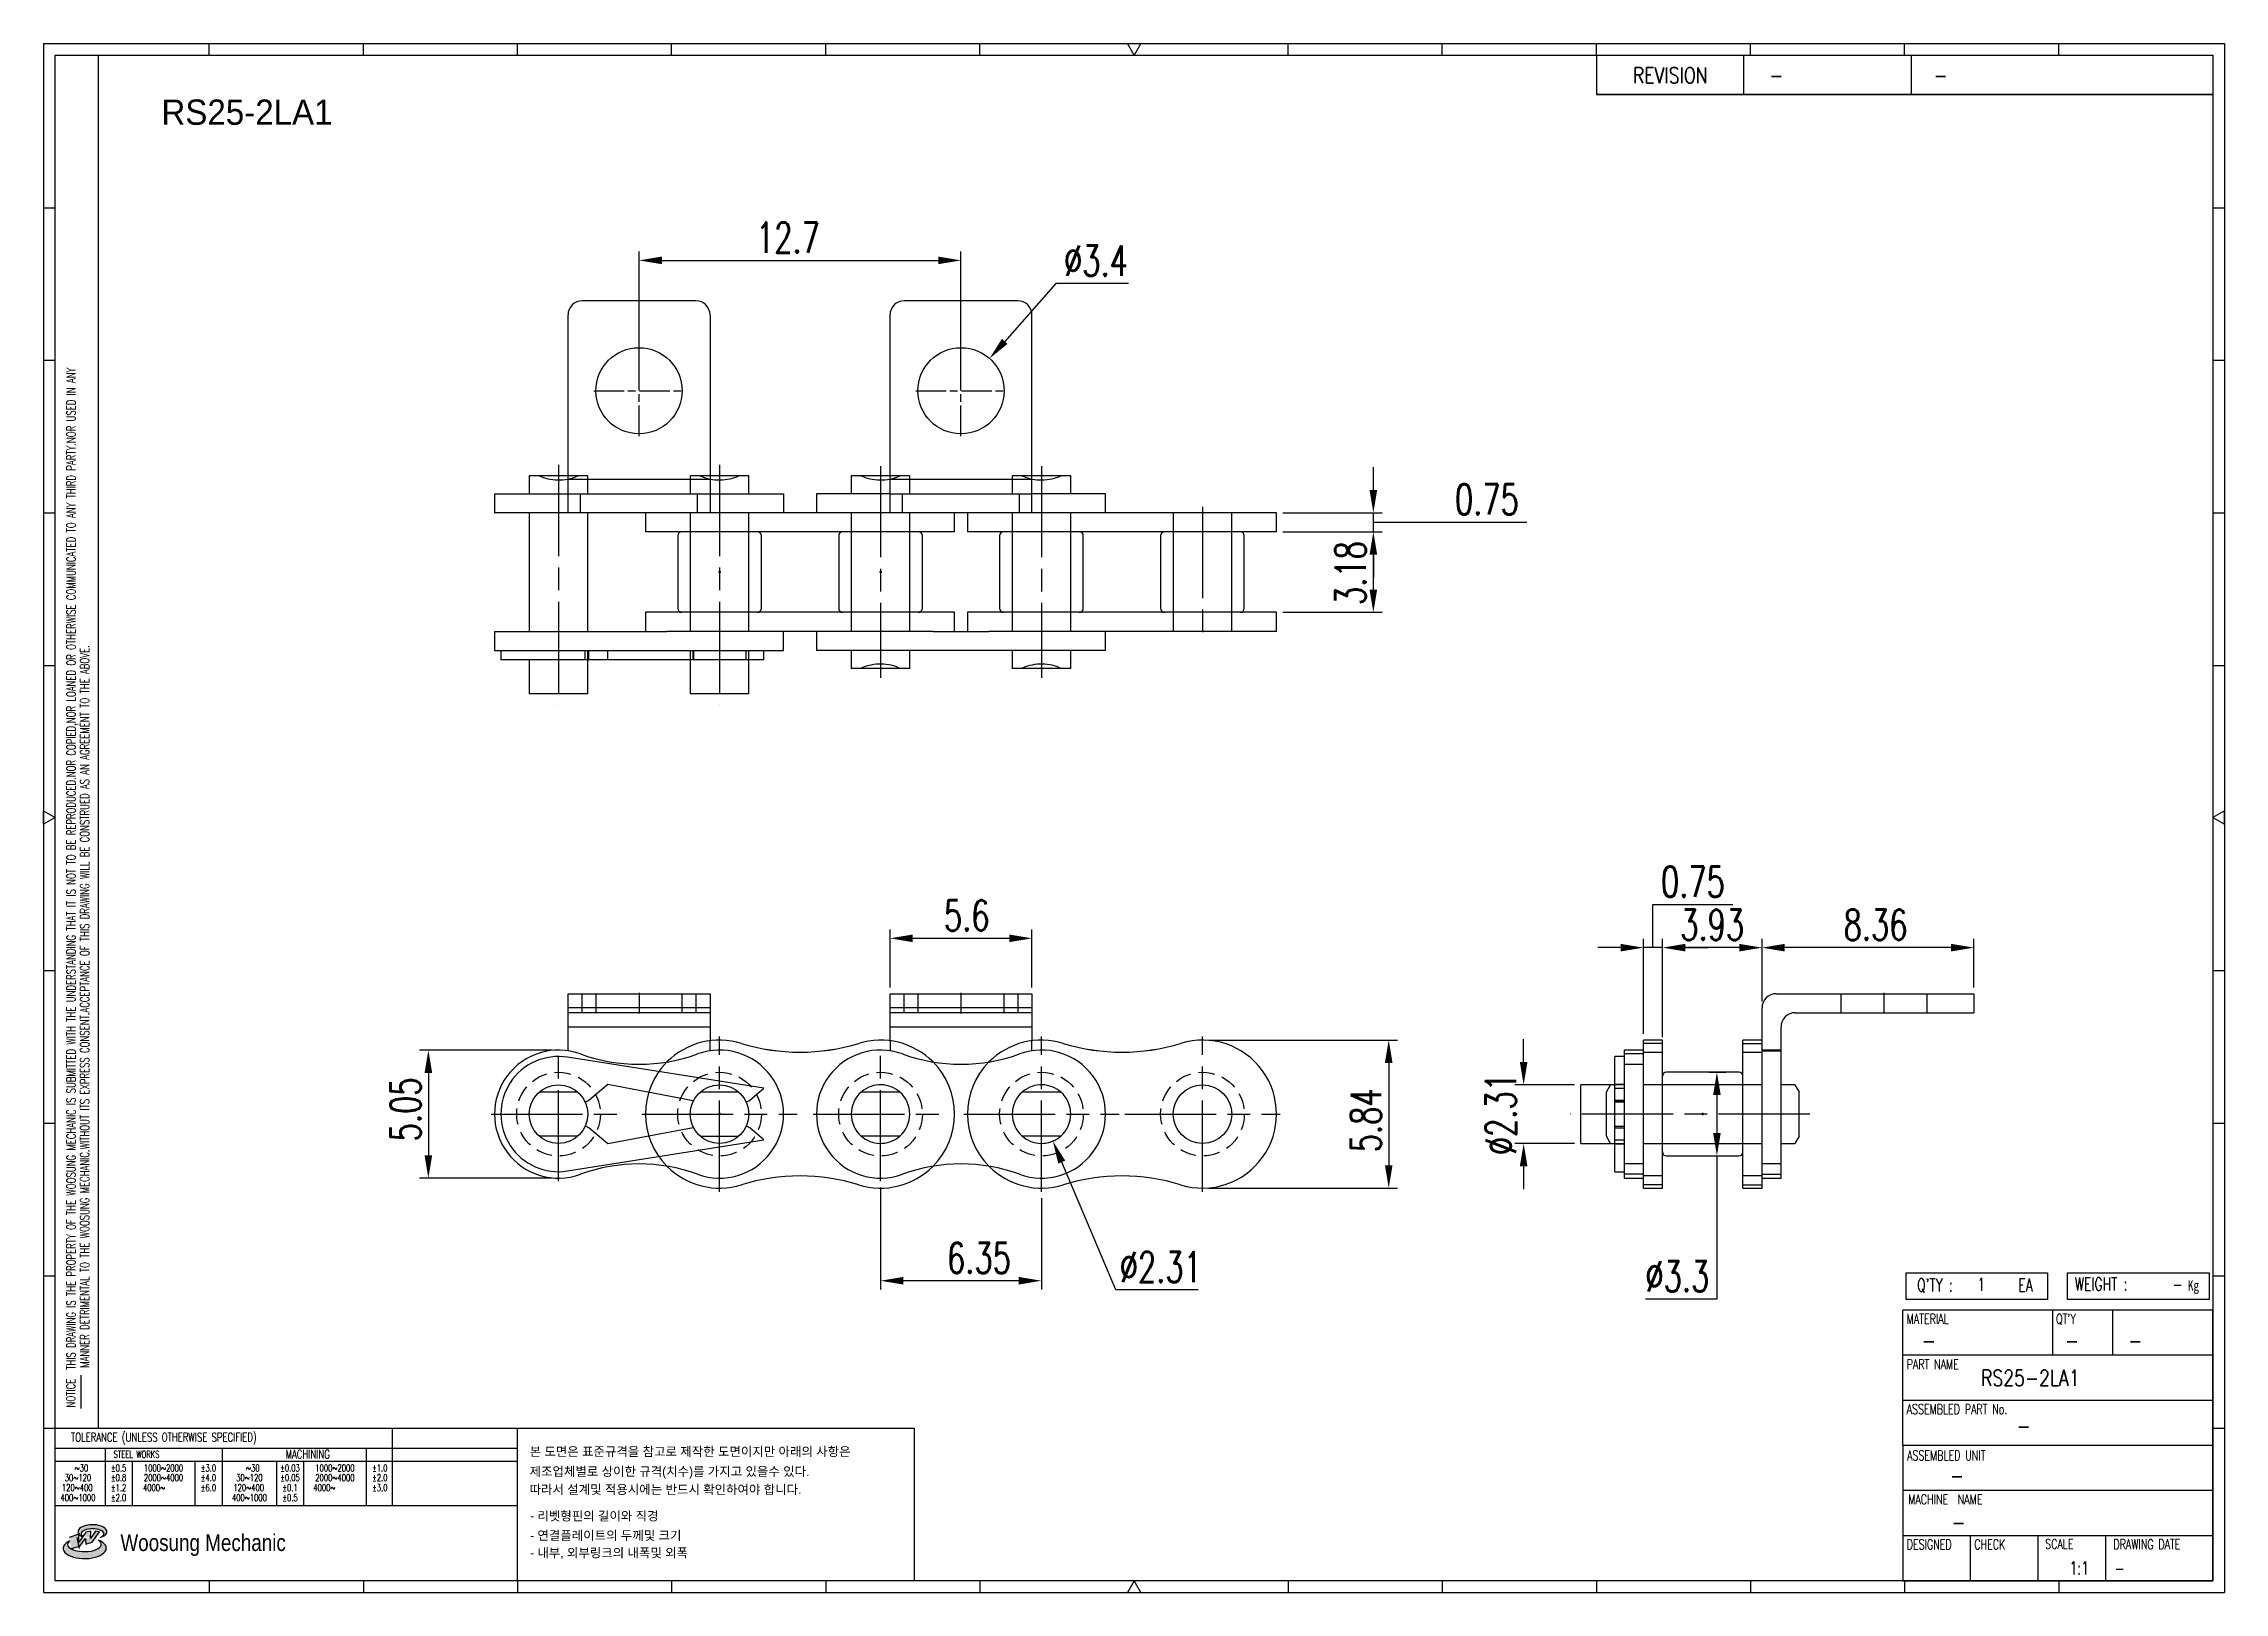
# Model space of a CAD drawing. Header units: millimetres. Extents: x -4.6 to 81.4, y 52.4 to 113.5.
import ezdxf
from ezdxf.enums import TextEntityAlignment as Align

# ---------------------------------------------------------------- set-up
doc = ezdxf.new("R2010")
doc.units = ezdxf.units.MM
doc.linetypes.add('AM_ISO08W050', pattern=[18, 12, -1.5, 3, -1.5])
doc.linetypes.add('HIDDEN', pattern=[9.525, 6.35, -3.175])
doc.layers.add('2d ConnectionPoints', color=7, linetype='Continuous', lineweight=50)
doc.layers.add('CL1', color=140, linetype='AM_ISO08W050', lineweight=25)
for name, color, linetype in [('HID-02', 1, 'HIDDEN'), ('S-DIM', 7, 'Continuous'), ('도면레이아웃', 7, 'Continuous')]:
    doc.layers.add(name, color=color, linetype=linetype)
doc.styles.add('HAN', font='ROMANS.shx', dxfattribs={"width": 0.7, "bigfont": 'whgtxt.shx'})
doc.styles.add('HKD_ST2', font='romans.shx', dxfattribs={"width": 0.7, "height": 4, "bigfont": '@extfont2.shx'})
doc.styles.add('HSG', font='SIMPLEX.shx', dxfattribs={"width": 0.7, "bigfont": 'HSG.shx'})
doc.styles.add('MtXpl_', font='Gulim.ttf')
doc.styles.add('SLDTEXTSTYLE4', font='arial.ttf', dxfattribs={"width": 0.8})
doc.dimstyles.new('APP0.5', dxfattribs={"dimscale": 0.5, "dimtxt": 2.4, "dimasz": 1.8, "dimexe": 0.7, "dimexo": 0.5, "dimgap": 0.6, "dimtad": 1, "dimtoh": 1, "dimrnd": 0.01, "dimzin": 9, "dimdsep": 46, "dimtxsty": 'HSG', "dimcen": 0, "dimclrd": 1, "dimclre": 1, "dimclrt": 256, "dimazin": 2, "dimtp": 1, "dimtm": 1, "dimtfac": 0.5, "dimtofl": 0, "dimtmove": 0, "dimatfit": 3, "dimfxl": 0, "dimtvp": 1, "dimtolj": 2, "dimlwd": -1, "dimlwe": -1, "dimarcsym": 0})

# ---------------------------------------------------------------- blocks, each defined once
blk = doc.blocks.new('*D48')
at = {"layer": 'Defpoints', "color": 0, "transparency": 16777216}
for p in [(31.571, 104.959), (18.871, 99.816), (31.571, 99.816)]:
    blk.add_point(p, dxfattribs=at)
at = {"layer": 'S-DIM', "color": 1, "transparency": 16777216}
for p, q in [((18.871, 100.066), (18.871, 105.309)), ((19.771, 104.959), (30.671, 104.959)), ((31.571, 100.066), (31.571, 105.309))]:
    blk.add_line(p, q, dxfattribs=at)
for points in [[(19.771, 105.109), (19.771, 104.809), (18.871, 104.959)], [(30.671, 105.109), (30.671, 104.809), (31.571, 104.959)]]:
    blk.add_solid(points, dxfattribs=at)
at = {"layer": 'S-DIM', "transparency": 16777216, "insert": (24.744, 105.859), "char_height": 1.2, "attachment_point": 5, "style": 'HSG'}
blk.add_mtext('\\A2;12.7', dxfattribs=at)
blk = doc.blocks.new('*D49')
at = {"layer": 'Defpoints', "color": 0, "transparency": 16777216}
for p in [(32.698, 101.089), (30.445, 98.542)]:
    blk.add_point(p, dxfattribs=at)
at = {"layer": 'S-DIM', "color": 1, "transparency": 16777216}
for p, q in [((35.314, 104.047), (33.294, 101.763)), ((38.174, 104.047), (35.314, 104.047))]:
    blk.add_line(p, q, dxfattribs=at)
blk.add_solid([(33.182, 101.863), (33.406, 101.664), (32.698, 101.089)], dxfattribs=at)
at = {"layer": 'S-DIM', "transparency": 16777216, "insert": (36.894, 104.947), "char_height": 1.2, "attachment_point": 5, "style": 'HSG'}
blk.add_mtext('\\A2;∅3.4', dxfattribs=at)
blk = doc.blocks.new('*D50')
at = {"layer": 'Defpoints', "color": 0, "transparency": 16777216}
for p in [(44.016, 94.256), (47.836, 94.256), (44.016, 91.076)]:
    blk.add_point(p, dxfattribs=at)
at = {"layer": 'S-DIM', "color": 1, "transparency": 16777216}
for p, q in [((44.266, 94.256), (48.186, 94.256)), ((47.836, 91.976), (47.836, 93.356)), ((44.266, 91.076), (48.186, 91.076))]:
    blk.add_line(p, q, dxfattribs=at)
for points in [[(47.686, 93.356), (47.986, 93.356), (47.836, 94.256)], [(47.686, 91.976), (47.986, 91.976), (47.836, 91.076)]]:
    blk.add_solid(points, dxfattribs=at)
at = {"layer": 'S-DIM', "transparency": 16777216, "insert": (46.936, 92.625), "char_height": 1.2, "attachment_point": 5, "rotation": 90, "style": 'HSG'}
blk.add_mtext('\\A2;3.18', dxfattribs=at)
blk = doc.blocks.new('*D51')
at = {"layer": 'Defpoints', "color": 0, "transparency": 16777216}
for p in [(44.016, 95.006), (47.836, 95.006), (44.016, 94.256)]:
    blk.add_point(p, dxfattribs=at)
at = {"layer": 'S-DIM', "color": 1, "transparency": 16777216}
for p, q in [((47.836, 95.906), (47.836, 96.806)), ((44.266, 95.006), (48.186, 95.006)), ((47.836, 94.256), (47.836, 95.006)), ((47.836, 94.631), (50.736, 94.631)), ((50.736, 94.631), (53.896, 94.631)), ((44.266, 94.256), (48.186, 94.256)), ((47.836, 93.356), (47.836, 92.456))]:
    blk.add_line(p, q, dxfattribs=at)
for points in [[(47.686, 95.906), (47.986, 95.906), (47.836, 95.006)], [(47.686, 93.356), (47.986, 93.356), (47.836, 94.256)]]:
    blk.add_solid(points, dxfattribs=at)
at = {"layer": 'S-DIM', "transparency": 16777216, "insert": (52.316, 95.531), "char_height": 1.2, "attachment_point": 5, "style": 'HSG'}
blk.add_mtext('\\A2;0.75', dxfattribs=at)
blk = doc.blocks.new('*D53')
at = {"layer": 'Defpoints', "color": 0, "transparency": 16777216}
for p in [(63.166, 77.849), (71.526, 76.033), (63.166, 75.473)]:
    blk.add_point(p, dxfattribs=at)
at = {"layer": 'S-DIM', "color": 1, "transparency": 16777216}
for p, q in [((63.166, 75.723), (63.166, 78.199)), ((70.626, 77.849), (64.066, 77.849)), ((71.526, 76.283), (71.526, 78.199))]:
    blk.add_line(p, q, dxfattribs=at)
for points in [[(64.066, 77.999), (64.066, 77.699), (63.166, 77.849)], [(70.626, 77.999), (70.626, 77.699), (71.526, 77.849)]]:
    blk.add_solid(points, dxfattribs=at)
at = {"layer": 'S-DIM', "transparency": 16777216, "insert": (67.645, 78.749), "char_height": 1.2, "attachment_point": 5, "style": 'HSG'}
blk.add_mtext('\\A2;8.36', dxfattribs=at)
blk = doc.blocks.new('*D54')
at = {"layer": 'Defpoints', "color": 0, "transparency": 16777216}
for p in [(59.236, 77.849), (63.166, 75.473), (59.236, 74.074)]:
    blk.add_point(p, dxfattribs=at)
at = {"layer": 'S-DIM', "color": 1, "transparency": 16777216}
for p, q in [((59.236, 74.324), (59.236, 78.199)), ((62.266, 77.849), (60.136, 77.849)), ((63.166, 75.723), (63.166, 78.199))]:
    blk.add_line(p, q, dxfattribs=at)
for points in [[(60.136, 77.999), (60.136, 77.699), (59.236, 77.849)], [(62.266, 77.999), (62.266, 77.699), (63.166, 77.849)]]:
    blk.add_solid(points, dxfattribs=at)
at = {"layer": 'S-DIM', "transparency": 16777216, "insert": (61.201, 78.749), "char_height": 1.2, "attachment_point": 5, "style": 'HSG'}
blk.add_mtext('\\A2;3.93', dxfattribs=at)
blk = doc.blocks.new('*D55')
at = {"layer": 'Defpoints', "color": 0, "transparency": 16777216}
for p in [(58.486, 77.849), (58.486, 74.203), (59.236, 74.074)]:
    blk.add_point(p, dxfattribs=at)
at = {"layer": 'S-DIM', "color": 1, "transparency": 16777216}
for p, q in [((58.861, 77.849), (58.861, 79.549)), ((58.861, 79.549), (62.021, 79.549)), ((57.586, 77.849), (56.686, 77.849)), ((58.486, 74.453), (58.486, 78.199)), ((59.236, 77.849), (58.486, 77.849)), ((59.236, 74.324), (59.236, 78.199)), ((60.136, 77.849), (61.036, 77.849))]:
    blk.add_line(p, q, dxfattribs=at)
for points in [[(57.586, 77.999), (57.586, 77.699), (58.486, 77.849)], [(60.136, 77.999), (60.136, 77.699), (59.236, 77.849)]]:
    blk.add_solid(points, dxfattribs=at)
at = {"layer": 'S-DIM', "transparency": 16777216, "insert": (60.441, 80.449), "char_height": 1.2, "attachment_point": 5, "style": 'HSG'}
blk.add_mtext('\\A2;0.75', dxfattribs=at)
blk = doc.blocks.new('*D56')
at = {"layer": 'Defpoints', "color": 0, "transparency": 16777216}
for p in [(15.696, 73.808), (10.562, 68.758), (15.696, 68.758)]:
    blk.add_point(p, dxfattribs=at)
at = {"layer": 'S-DIM', "color": 1, "transparency": 16777216}
for p, q in [((15.446, 73.808), (10.212, 73.808)), ((10.562, 72.908), (10.562, 69.658)), ((15.446, 68.758), (10.212, 68.758))]:
    blk.add_line(p, q, dxfattribs=at)
for points in [[(10.412, 72.908), (10.712, 72.908), (10.562, 73.808)], [(10.412, 69.658), (10.712, 69.658), (10.562, 68.758)]]:
    blk.add_solid(points, dxfattribs=at)
at = {"layer": 'S-DIM', "transparency": 16777216, "insert": (9.662, 71.468), "char_height": 1.2, "attachment_point": 5, "rotation": 90, "style": 'HSG'}
blk.add_mtext('\\A2;5.05', dxfattribs=at)
blk = doc.blocks.new('*D57')
at = {"layer": 'Defpoints', "color": 0, "transparency": 16777216}
for p in [(41.096, 74.203), (41.096, 68.363), (48.442, 68.363)]:
    blk.add_point(p, dxfattribs=at)
at = {"layer": 'S-DIM', "color": 1, "transparency": 16777216}
for p, q in [((41.346, 74.203), (48.792, 74.203)), ((48.442, 73.303), (48.442, 69.263)), ((41.346, 68.363), (48.792, 68.363))]:
    blk.add_line(p, q, dxfattribs=at)
for points in [[(48.292, 73.303), (48.592, 73.303), (48.442, 74.203)], [(48.292, 69.263), (48.592, 69.263), (48.442, 68.363)]]:
    blk.add_solid(points, dxfattribs=at)
at = {"layer": 'S-DIM', "transparency": 16777216, "insert": (47.542, 71.037), "char_height": 1.2, "attachment_point": 5, "rotation": 90, "style": 'HSG'}
blk.add_mtext('\\A2;5.84', dxfattribs=at)
blk = doc.blocks.new('*D58')
at = {"layer": 'Defpoints', "color": 0, "transparency": 16777216}
for p in [(28.396, 68.632), (34.746, 68.217), (28.396, 64.709)]:
    blk.add_point(p, dxfattribs=at)
at = {"layer": 'S-DIM', "color": 1, "transparency": 16777216}
for p, q in [((28.396, 68.382), (28.396, 64.359)), ((34.746, 67.967), (34.746, 64.359)), ((33.846, 64.709), (29.296, 64.709))]:
    blk.add_line(p, q, dxfattribs=at)
for points in [[(29.296, 64.859), (29.296, 64.559), (28.396, 64.709)], [(33.846, 64.859), (33.846, 64.559), (34.746, 64.709)]]:
    blk.add_solid(points, dxfattribs=at)
at = {"layer": 'S-DIM', "transparency": 16777216, "insert": (32.281, 65.609), "char_height": 1.2, "attachment_point": 5, "style": 'HSG'}
blk.add_mtext('\\A2;6.35', dxfattribs=at)
blk = doc.blocks.new('*D59')
at = {"layer": 'Defpoints', "color": 0, "transparency": 16777216}
for p in [(28.771, 78.216), (28.771, 76.033), (34.371, 76.033)]:
    blk.add_point(p, dxfattribs=at)
at = {"layer": 'S-DIM', "color": 1, "transparency": 16777216}
for p, q in [((28.771, 76.283), (28.771, 78.566)), ((34.371, 76.283), (34.371, 78.566)), ((33.471, 78.216), (29.671, 78.216))]:
    blk.add_line(p, q, dxfattribs=at)
for points in [[(29.671, 78.366), (29.671, 78.066), (28.771, 78.216)], [(33.471, 78.366), (33.471, 78.066), (34.371, 78.216)]]:
    blk.add_solid(points, dxfattribs=at)
at = {"layer": 'S-DIM', "transparency": 16777216, "insert": (31.798, 79.116), "char_height": 1.2, "attachment_point": 5, "style": 'HSG'}
blk.add_mtext('\\A2;5.6', dxfattribs=at)
blk = doc.blocks.new('*D60')
at = {"layer": 'Defpoints', "color": 0, "transparency": 16777216}
for p in [(34.297, 72.348), (35.195, 70.219)]:
    blk.add_point(p, dxfattribs=at)
at = {"layer": 'S-DIM', "color": 1, "transparency": 16777216}
for p, q in [((37.672, 64.349), (35.545, 69.39)), ((40.932, 64.349), (37.672, 64.349))]:
    blk.add_line(p, q, dxfattribs=at)
blk.add_arc((34.746, 71.283), 1.155, 275.51618, 299.00794, dxfattribs=at)
blk.add_solid([(35.683, 69.448), (35.407, 69.332), (35.195, 70.219)], dxfattribs=at)
at = {"layer": 'S-DIM', "transparency": 16777216, "insert": (39.452, 65.249), "char_height": 1.2, "attachment_point": 5, "style": 'HSG'}
blk.add_mtext('\\A2;∅2.31', dxfattribs=at)
blk = doc.blocks.new('*D61')
at = {"layer": 'Defpoints', "color": 0, "transparency": 16777216}
for p in [(60.826, 72.933), (60.826, 69.633), (61.387, 69.633)]:
    blk.add_point(p, dxfattribs=at)
at = {"layer": 'S-DIM', "color": 1, "transparency": 16777216}
for p, q in [((61.076, 72.933), (61.737, 72.933)), ((61.387, 72.033), (61.387, 70.533)), ((61.076, 69.633), (61.737, 69.633)), ((61.387, 69.633), (61.387, 63.987)), ((61.387, 63.987), (58.567, 63.987))]:
    blk.add_line(p, q, dxfattribs=at)
for points in [[(61.237, 72.033), (61.537, 72.033), (61.387, 72.933)], [(61.237, 70.533), (61.537, 70.533), (61.387, 69.633)]]:
    blk.add_solid(points, dxfattribs=at)
at = {"layer": 'S-DIM', "transparency": 16777216, "insert": (59.827, 64.887), "char_height": 1.2, "attachment_point": 5, "style": 'HSG'}
blk.add_mtext('\\A2;%%c3.3', dxfattribs=at)
blk = doc.blocks.new('*D62')
at = {"layer": 'Defpoints', "color": 0, "transparency": 16777216}
for p in [(56.026, 72.438), (53.764, 70.128), (56.026, 70.128)]:
    blk.add_point(p, dxfattribs=at)
at = {"layer": 'S-DIM', "color": 1, "transparency": 16777216}
for p, q in [((53.764, 73.338), (53.764, 74.238)), ((55.776, 72.438), (53.414, 72.438)), ((55.776, 70.128), (53.414, 70.128)), ((53.764, 69.228), (53.764, 68.328))]:
    blk.add_line(p, q, dxfattribs=at)
for points in [[(53.614, 73.338), (53.914, 73.338), (53.764, 72.438)], [(53.614, 69.228), (53.914, 69.228), (53.764, 70.128)]]:
    blk.add_solid(points, dxfattribs=at)
at = {"layer": 'S-DIM', "transparency": 16777216, "insert": (52.864, 71.283), "char_height": 1.2, "attachment_point": 5, "rotation": 90, "style": 'HSG'}
blk.add_mtext('\\A2;%%c2.31', dxfattribs=at)

msp = doc.modelspace()

# ---------------------------------------------------------------- hatches: boundary and pattern name
at = {"layer": '도면레이아웃'}
h = msp.add_hatch(color=10, dxfattribs=at)
h.paths.add_polyline_path([(-2.958, 54.547), (-2.947, 54.321), (-2.705, 54.394), (-2.41, 54.81), (-2.567, 54.836), (-2.76, 54.536), (-2.746, 54.828), (-2.954, 54.792), (-3.228, 54.401), (-3.224, 54.712), (-3.603, 54.58), (-3.509, 54.142), (-3.18, 54.233)])
edge = h.paths.add_edge_path()
edge.add_ellipse((-2.688, 54.809), major_axis=(-0.568, 0), ratio=0.487785, start_angle=122.36065, end_angle=403.39574)
edge.add_line((-3.1, 54.619), (-3.092, 54.637))
edge.add_ellipse((-2.685, 54.726), major_axis=(-0.454, 0), ratio=0.444396, start_angle=131.58977, end_angle=386.19408, ccw=False)
edge = h.paths.add_edge_path()
edge.add_ellipse((-2.992, 54.158), major_axis=(-0.851, 0), ratio=0.480113, start_angle=314.67633, end_angle=590.85213)
edge.add_ellipse((-3.004, 54.312), major_axis=(-0.666, 0), ratio=0.43311, start_angle=331.7024, end_angle=574.42495, ccw=False)

# ---------------------------------------------------------------- linework, layer by layer
at = {"color": 140}
for p, q in [((-4.614, 113.51), (81.404, 113.51)), ((-4.614, 113.51), (-4.614, 52.416)), ((56.632, 113.054), (56.632, 111.501)), ((62.43, 113.054), (62.43, 111.501)), ((69.046, 113.054), (69.046, 111.501)), ((81.404, 113.51), (81.404, 52.416)), ((80.948, 111.501), (56.632, 111.501)), ((56.632, 111.501), (80.948, 111.501)), ((80.948, 111.501), (80.948, 100.888)), ((68.846, 63.974), (68.846, 65.02)), ((68.846, 65.02), (74.432, 65.02)), ((74.432, 65.02), (74.432, 63.974)), ((75.222, 63.974), (75.222, 65.02)), ((75.222, 65.02), (80.808, 65.02)), ((80.808, 65.02), (80.808, 63.974)), ((74.432, 63.974), (68.846, 63.974)), ((80.808, 63.974), (75.222, 63.974)), ((68.724, 58.21), (68.724, 63.547)), ((80.948, 63.547), (68.724, 63.547)), ((74.618, 63.547), (74.618, 61.768)), ((76.99, 63.547), (76.99, 61.768)), ((80.948, 58.21), (80.948, 63.547)), ((80.948, 61.768), (68.724, 61.768)), ((80.948, 59.989), (68.724, 59.989)), ((68.724, 58.21), (68.724, 52.872)), ((80.948, 58.21), (68.724, 58.21)), ((80.948, 52.872), (80.948, 58.21)), ((80.948, 56.43), (68.724, 56.43)), ((80.948, 54.651), (68.724, 54.651)), ((71.393, 52.872), (71.393, 54.651)), ((74.062, 52.872), (74.062, 54.651)), ((76.731, 52.872), (76.731, 54.651)), ((68.724, 52.872), (80.948, 52.872)), ((-4.614, 52.416), (81.404, 52.416))]:
    msp.add_line(p, q, dxfattribs=at)
at = {"color": 2}
for p, q in [((-2.45, 58.89), (-2.45, 113.054)), ((-4.158, 58.89), (14.079, 58.89)), ((9.14, 58.89), (9.14, 55.84)), ((14.079, 52.872), (14.079, 58.89)), ((-4.158, 58.099), (14.079, 58.099)), ((-2.192, 58.099), (-2.192, 55.84)), ((2.422, 58.113), (2.422, 55.84)), ((8.11, 58.099), (8.11, 55.84)), ((-4.158, 57.59), (14.079, 57.59)), ((-1.119, 57.59), (-1.119, 55.84)), ((1.349, 57.59), (1.349, 55.84)), ((4.569, 57.59), (4.569, 55.84)), ((5.642, 57.604), (5.642, 55.84)), ((-4.158, 55.84), (14.079, 55.84))]:
    msp.add_line(p, q, dxfattribs=at)
for p, q in [((1.921, 113.054), (1.921, 113.51)), ((8, 113.054), (8, 113.51)), ((14.079, 113.054), (14.079, 113.51)), ((20.158, 113.054), (20.158, 113.51)), ((26.237, 113.054), (26.237, 113.51)), ((32.316, 113.054), (32.316, 113.51)), ((44.474, 113.054), (44.474, 113.51)), ((50.553, 113.054), (50.553, 113.51)), ((56.632, 113.054), (56.632, 113.51)), ((62.711, 113.054), (62.711, 113.51)), ((68.79, 113.054), (68.79, 113.51)), ((74.869, 113.054), (74.869, 113.51)), ((-4.614, 107.036), (-4.158, 107.036)), ((80.948, 107.036), (81.404, 107.036)), ((21.111, 103.366), (16.631, 103.366)), ((33.811, 103.366), (29.331, 103.366)), ((16.071, 95.006), (16.071, 102.806)), ((21.671, 102.806), (21.671, 95.006)), ((28.771, 95.006), (28.771, 102.806)), ((34.371, 95.006), (34.371, 102.806)), ((-4.614, 101.018), (-4.158, 101.018)), ((80.948, 101.018), (81.404, 101.018)), ((16.071, 96.466), (14.541, 96.466)), ((14.541, 96.466), (14.541, 95.756)), ((16.851, 96.466), (16.071, 96.466)), ((16.851, 95.756), (16.851, 96.466)), ((21.671, 96.466), (20.891, 96.466)), ((20.891, 96.466), (20.891, 95.756)), ((23.201, 96.466), (21.671, 96.466)), ((23.201, 95.756), (23.201, 96.466)), ((28.771, 96.466), (27.241, 96.466)), ((27.241, 96.466), (27.241, 95.756)), ((29.551, 96.466), (28.771, 96.466)), ((29.551, 95.756), (29.551, 96.466)), ((34.371, 96.466), (33.591, 96.466)), ((33.591, 96.466), (33.591, 95.756)), ((35.901, 96.466), (34.371, 96.466)), ((35.901, 95.756), (35.901, 96.466)), ((13.171, 95.756), (13.171, 95.006)), ((13.171, 95.756), (24.571, 95.756)), ((21.671, 96.316), (16.071, 96.316)), ((16.071, 95.756), (21.671, 95.756)), ((16.559, 95.006), (16.559, 95.756)), ((21.184, 95.006), (21.184, 95.756)), ((24.571, 95.756), (24.571, 95.006)), ((28.771, 95.756), (25.871, 95.756)), ((25.871, 95.756), (25.871, 95.006)), ((34.371, 96.316), (28.771, 96.316)), ((28.771, 95.756), (34.371, 95.756)), ((29.259, 95.006), (29.259, 95.756)), ((33.884, 95.006), (33.884, 95.756)), ((37.271, 95.756), (34.371, 95.756)), ((37.271, 95.006), (37.271, 95.756)), ((-4.614, 95), (-4.158, 95)), ((21.671, 95.006), (13.171, 95.006)), ((14.541, 95.006), (14.541, 90.326)), ((16.851, 90.326), (16.851, 95.006)), ((19.126, 95.006), (19.126, 94.256)), ((20.891, 95.006), (20.891, 90.326)), ((20.891, 95.006), (20.891, 90.326)), ((28.771, 95.006), (21.671, 95.006)), ((23.201, 90.326), (23.201, 95.006)), ((23.201, 90.326), (23.201, 95.006)), ((27.241, 95.006), (27.241, 90.326)), ((27.241, 95.006), (27.241, 90.326)), ((34.371, 95.006), (28.771, 95.006)), ((29.551, 90.326), (29.551, 95.006)), ((29.551, 90.326), (29.551, 95.006)), ((31.316, 94.256), (31.316, 95.006)), ((31.826, 95.006), (31.826, 94.256)), ((33.591, 95.006), (33.591, 90.326)), ((33.591, 95.006), (33.591, 90.326)), ((44.016, 95.006), (34.371, 95.006)), ((35.901, 90.326), (35.901, 95.006)), ((35.901, 90.326), (35.901, 95.006)), ((39.941, 95.006), (39.941, 90.326)), ((42.251, 90.326), (42.251, 95.006)), ((44.016, 94.256), (44.016, 95.006)), ((80.948, 95), (81.404, 95)), ((31.316, 94.256), (19.126, 94.256)), ((20.396, 94.097), (20.396, 91.235)), ((23.696, 91.235), (23.696, 94.097)), ((26.746, 94.097), (26.746, 91.235)), ((30.046, 91.235), (30.046, 94.097)), ((44.016, 94.256), (31.826, 94.256)), ((33.096, 94.097), (33.096, 91.235)), ((36.396, 91.235), (36.396, 94.097)), ((39.446, 94.097), (39.446, 91.235)), ((42.746, 91.235), (42.746, 94.097)), ((13.171, 90.326), (19.973, 90.326)), ((13.171, 90.326), (13.171, 89.576)), ((19.126, 91.076), (19.126, 90.326)), ((31.316, 91.076), (19.126, 91.076)), ((30.47, 90.326), (19.973, 90.326)), ((24.571, 89.576), (24.571, 90.326)), ((25.871, 90.326), (25.871, 89.576)), ((30.47, 90.326), (32.673, 90.326)), ((31.316, 90.326), (31.316, 91.076)), ((31.826, 91.076), (31.826, 90.326)), ((44.016, 91.076), (31.826, 91.076)), ((44.016, 90.326), (32.673, 90.326)), ((37.271, 89.576), (37.271, 90.326)), ((44.016, 90.326), (44.016, 91.076)), ((13.171, 89.576), (24.571, 89.576)), ((13.424, 89.576), (13.424, 89.201)), ((13.424, 89.576), (13.424, 89.201)), ((16.743, 89.201), (16.743, 89.576)), ((16.851, 89.201), (16.851, 89.576)), ((16.889, 89.201), (16.889, 89.576)), ((17.64, 89.201), (17.64, 89.576)), ((20.891, 89.576), (20.891, 89.201)), ((21.004, 89.201), (21.004, 89.576)), ((21.023, 89.576), (21.023, 89.201)), ((23.093, 89.201), (23.093, 89.576)), ((23.201, 89.201), (23.201, 89.576)), ((23.8, 89.201), (23.8, 89.576)), ((37.271, 89.576), (25.871, 89.576)), ((27.241, 89.576), (27.241, 88.866)), ((29.551, 88.866), (29.551, 89.576)), ((33.591, 89.576), (33.591, 88.866)), ((35.901, 88.866), (35.901, 89.576)), ((-4.614, 88.981), (-4.158, 88.981)), ((23.8, 89.201), (13.424, 89.201)), ((14.541, 89.201), (14.541, 87.866)), ((16.851, 87.866), (16.851, 89.201)), ((20.891, 89.201), (20.891, 87.866)), ((23.201, 87.866), (23.201, 89.201)), ((29.551, 88.866), (27.241, 88.866)), ((35.901, 88.866), (33.591, 88.866)), ((80.948, 88.981), (81.404, 88.981)), ((16.851, 87.866), (14.541, 87.866)), ((23.201, 87.866), (20.891, 87.866)), ((-4.614, 76.945), (-4.158, 76.945)), ((80.948, 76.945), (81.404, 76.945)), ((16.071, 73.78), (16.071, 76.033)), ((16.071, 76.033), (21.671, 76.033)), ((16.631, 75.283), (16.631, 76.033)), ((17.171, 76.033), (17.171, 75.283)), ((20.571, 75.283), (20.571, 76.033)), ((21.111, 76.033), (21.111, 75.283)), ((21.671, 76.033), (21.671, 74.179)), ((28.771, 74.179), (28.771, 76.033)), ((28.771, 76.033), (34.371, 76.033)), ((29.331, 75.283), (29.331, 76.033)), ((29.871, 76.033), (29.871, 75.283)), ((33.271, 75.283), (33.271, 76.033)), ((33.811, 76.033), (33.811, 75.283)), ((34.371, 76.033), (34.371, 74.179)), ((63.726, 76.033), (71.526, 76.033)), ((66.276, 76.033), (66.276, 75.283)), ((69.676, 75.283), (69.676, 76.033)), ((71.526, 76.033), (71.526, 75.283)), ((21.671, 75.283), (16.071, 75.283)), ((34.371, 75.283), (28.771, 75.283)), ((63.166, 74.203), (63.166, 75.473)), ((64.476, 75.283), (71.526, 75.283)), ((16.071, 74.723), (21.671, 74.723)), ((21.671, 73.78), (21.671, 74.179)), ((28.771, 74.723), (34.371, 74.723)), ((28.771, 74.179), (28.771, 73.78)), ((34.371, 73.78), (34.371, 74.179)), ((59.236, 74.203), (58.486, 74.203)), ((58.486, 68.363), (58.486, 74.203)), ((59.236, 74.074), (58.486, 74.074)), ((59.236, 68.363), (59.236, 74.203)), ((63.166, 74.203), (62.416, 74.203)), ((62.416, 68.363), (62.416, 74.203)), ((62.416, 74.073), (63.166, 74.073)), ((63.166, 68.363), (63.166, 74.203)), ((63.916, 68.758), (63.916, 74.723)), ((23.8, 72.301), (16.052, 73.528)), ((57.361, 72.438), (57.361, 73.556)), ((57.736, 73.556), (57.361, 73.556)), ((58.486, 73.808), (57.736, 73.808)), ((57.736, 68.758), (57.736, 73.808)), ((58.486, 73.656), (57.736, 73.656)), ((57.736, 73.249), (58.486, 73.249)), ((58.486, 73.725), (59.236, 73.725)), ((62.416, 73.724), (63.166, 73.724)), ((63.916, 73.808), (63.166, 73.808)), ((63.166, 73.78), (63.916, 73.78)), ((16.889, 71.83), (17.64, 72.461)), ((17.64, 72.461), (21.004, 71.822)), ((23.239, 71.83), (23.8, 72.301)), ((56.026, 70.128), (56.026, 72.438)), ((57.193, 72.438), (56.026, 72.438)), ((57.026, 72.15), (57.193, 72.438)), ((57.736, 72.438), (57.193, 72.438)), ((57.361, 72.461), (57.736, 72.461)), ((57.361, 70.128), (57.361, 72.438)), ((57.361, 72.301), (57.736, 72.301)), ((63.166, 72.438), (58.486, 72.438)), ((62.257, 72.933), (59.395, 72.933)), ((64.459, 72.438), (63.916, 72.438)), ((64.459, 72.438), (64.626, 72.15)), ((16.46, 72.15), (14.932, 72.15)), ((22.81, 72.15), (21.282, 72.15)), ((29.16, 72.15), (27.632, 72.15)), ((35.51, 72.15), (33.982, 72.15)), ((57.026, 70.417), (57.026, 72.15)), ((57.361, 71.83), (57.736, 71.83)), ((57.361, 71.822), (57.736, 71.822)), ((57.736, 71.819), (57.361, 71.819)), ((57.361, 71.772), (57.736, 71.772)), ((64.626, 70.417), (64.626, 72.15)), ((-4.614, 70.927), (-4.158, 70.927)), ((17.64, 70.106), (16.889, 70.736)), ((21.004, 70.744), (17.64, 70.106)), ((23.8, 70.266), (23.239, 70.736)), ((57.736, 70.795), (57.361, 70.795)), ((57.361, 70.747), (57.736, 70.747)), ((57.361, 70.744), (57.736, 70.744)), ((57.361, 70.736), (57.736, 70.736)), ((80.948, 70.927), (81.404, 70.927)), ((16.46, 70.417), (14.932, 70.417)), ((16.052, 69.039), (23.8, 70.266)), ((21.282, 70.417), (22.81, 70.417)), ((29.16, 70.417), (27.632, 70.417)), ((35.51, 70.417), (33.982, 70.417)), ((56.026, 70.128), (57.193, 70.128)), ((57.193, 70.128), (57.026, 70.417)), ((57.193, 70.128), (57.736, 70.128)), ((57.361, 70.266), (57.736, 70.266)), ((57.361, 69.011), (57.361, 70.128)), ((57.361, 70.106), (57.736, 70.106)), ((58.486, 70.128), (63.166, 70.128)), ((63.916, 70.128), (64.459, 70.128)), ((64.626, 70.417), (64.459, 70.128)), ((57.361, 69.011), (57.736, 69.011)), ((58.486, 69.317), (57.736, 69.317)), ((58.486, 68.91), (57.736, 68.91)), ((59.236, 68.842), (58.486, 68.842)), ((59.395, 69.633), (62.257, 69.633)), ((63.166, 68.843), (62.416, 68.843)), ((63.916, 69.317), (63.166, 69.317)), ((63.166, 68.91), (63.916, 68.91)), ((57.736, 68.758), (58.486, 68.758)), ((59.236, 68.493), (58.486, 68.493)), ((58.486, 68.363), (59.236, 68.363)), ((62.416, 68.493), (63.166, 68.493)), ((62.416, 68.363), (63.166, 68.363)), ((63.166, 68.758), (63.916, 68.758)), ((-4.614, 64.908), (-4.158, 64.908)), ((80.948, 64.908), (81.404, 64.908)), ((-3.136, 59.666), (-3.136, 60.983)), ((-4.614, 58.89), (-4.158, 58.89)), ((80.948, 58.89), (81.404, 58.89)), ((1.921, 52.872), (1.921, 52.416)), ((8, 52.872), (8, 52.416)), ((14.079, 52.872), (14.079, 52.416)), ((20.158, 52.872), (20.158, 52.416)), ((26.237, 52.872), (26.237, 52.416)), ((32.316, 52.872), (32.316, 52.416)), ((44.474, 52.872), (44.474, 52.416)), ((50.553, 52.872), (50.553, 52.416)), ((56.632, 52.872), (56.632, 52.416)), ((62.711, 52.872), (62.711, 52.416)), ((68.79, 52.872), (68.79, 52.416)), ((74.869, 52.872), (74.869, 52.416))]:
    msp.add_line(p, q)
at = {"color": 140}
for points in [[(-4.158, 113.054), (80.948, 113.054), (80.948, 52.872), (-4.158, 52.872)], [(14.079, 58.89), (29.726, 58.89), (29.726, 52.872), (14.079, 52.872)]]:
    msp.add_lwpolyline(points, close=True, dxfattribs=at)
for points in [[(38.395, 113.054), (38.132, 113.51), (38.658, 113.51)], [(-4.158, 82.989), (-4.614, 82.726), (-4.614, 83.252)], [(80.948, 82.989), (81.404, 82.726), (81.404, 83.252)], [(38.395, 52.872), (38.132, 52.416), (38.658, 52.416)]]:
    msp.add_lwpolyline(points, close=True)
for points in [[(14.932, 96.466), (15.011, 96.429), (15.094, 96.397), (15.183, 96.369), (15.275, 96.345), (15.37, 96.326), (15.468, 96.312), (15.567, 96.303), (15.668, 96.299), (15.769, 96.3), (15.869, 96.307), (15.968, 96.318), (16.064, 96.334), (16.071, 96.335)], [(16.071, 96.335), (16.165, 96.356), (16.255, 96.382), (16.341, 96.413), (16.422, 96.447), (16.46, 96.466)], [(21.282, 96.466), (21.361, 96.429), (21.444, 96.397), (21.533, 96.369), (21.625, 96.345), (21.671, 96.335)], [(21.671, 96.335), (21.768, 96.319), (21.867, 96.307), (21.967, 96.301), (22.067, 96.299), (22.168, 96.303), (22.268, 96.311), (22.366, 96.325), (22.461, 96.344), (22.554, 96.367), (22.642, 96.395), (22.726, 96.427), (22.805, 96.463), (22.81, 96.466)], [(27.632, 96.466), (27.711, 96.429), (27.794, 96.397), (27.883, 96.369), (27.975, 96.345), (28.07, 96.326), (28.168, 96.312), (28.267, 96.303), (28.368, 96.299), (28.469, 96.3), (28.569, 96.307), (28.668, 96.318), (28.764, 96.334), (28.771, 96.335)], [(28.771, 96.335), (28.865, 96.356), (28.955, 96.382), (29.041, 96.413), (29.122, 96.447), (29.16, 96.466)], [(33.982, 96.466), (34.061, 96.429), (34.144, 96.397), (34.233, 96.369), (34.325, 96.345), (34.371, 96.335)], [(34.371, 96.335), (34.468, 96.319), (34.567, 96.307), (34.667, 96.301), (34.767, 96.299), (34.868, 96.303), (34.968, 96.311), (35.066, 96.325), (35.161, 96.344), (35.254, 96.367), (35.342, 96.395), (35.426, 96.427), (35.505, 96.463), (35.51, 96.466)], [(29.16, 88.866), (29.082, 88.902), (28.998, 88.935), (28.91, 88.963), (28.818, 88.986), (28.723, 89.005), (28.625, 89.019), (28.525, 89.028), (28.425, 89.032), (28.324, 89.031), (28.224, 89.025), (28.125, 89.014), (28.028, 88.998), (27.934, 88.977), (27.844, 88.951), (27.757, 88.921), (27.676, 88.887), (27.632, 88.866)], [(35.51, 88.866), (35.432, 88.902), (35.348, 88.935), (35.26, 88.963), (35.168, 88.986), (35.073, 89.005), (34.975, 89.019), (34.875, 89.028), (34.775, 89.032), (34.674, 89.031), (34.574, 89.025), (34.475, 89.014), (34.378, 88.998), (34.284, 88.977), (34.194, 88.951), (34.107, 88.921), (34.026, 88.887), (33.982, 88.866)], [(29.16, 72.15), (29.082, 72.213), (28.998, 72.269), (28.91, 72.318), (28.818, 72.359), (28.723, 72.391), (28.625, 72.416), (28.525, 72.431), (28.425, 72.438), (28.324, 72.436), (28.224, 72.425), (28.125, 72.406), (28.028, 72.378), (27.934, 72.342), (27.844, 72.298), (27.757, 72.245), (27.676, 72.186), (27.632, 72.15)], [(35.51, 72.15), (35.432, 72.213), (35.348, 72.269), (35.26, 72.318), (35.168, 72.359), (35.073, 72.391), (34.975, 72.416), (34.875, 72.431), (34.775, 72.438), (34.674, 72.436), (34.574, 72.425), (34.475, 72.406), (34.378, 72.378), (34.284, 72.342), (34.194, 72.298), (34.107, 72.245), (34.026, 72.186), (33.982, 72.15)], [(27.632, 70.417), (27.711, 70.354), (27.794, 70.298), (27.883, 70.249), (27.975, 70.208), (28.07, 70.175), (28.168, 70.151), (28.267, 70.136), (28.368, 70.129), (28.469, 70.131), (28.569, 70.141), (28.668, 70.161), (28.764, 70.189), (28.858, 70.225), (28.949, 70.269), (29.035, 70.321), (29.117, 70.381), (29.16, 70.417)], [(33.982, 70.417), (34.061, 70.354), (34.144, 70.298), (34.233, 70.249), (34.325, 70.208), (34.42, 70.175), (34.518, 70.151), (34.617, 70.136), (34.718, 70.129), (34.819, 70.131), (34.919, 70.141), (35.018, 70.161), (35.114, 70.189), (35.208, 70.225), (35.299, 70.269), (35.385, 70.321), (35.467, 70.381), (35.51, 70.417)]]:
    msp.add_lwpolyline(points)
for centre, radius in [((18.871, 99.816), 1.7), ((31.571, 99.816), 1.7), ((15.696, 71.283), 1.155), ((22.046, 71.283), 1.155), ((41.096, 71.283), 1.155)]:
    msp.add_circle(centre, radius)
for centre, radius, start, end in [((16.631, 102.806), 0.56, 90, 180), ((21.111, 102.806), 0.56, 0, 90), ((29.331, 102.806), 0.56, 90, 180), ((33.811, 102.806), 0.56, 0, 90), ((20.555, 94.097), 0.159, 90, 180), ((23.537, 94.097), 0.159, 0, 90), ((26.905, 94.097), 0.159, 90, 180), ((29.887, 94.097), 0.159, 0, 90), ((33.255, 94.097), 0.159, 90, 180), ((36.237, 94.097), 0.159, 0, 90), ((39.605, 94.097), 0.159, 90, 180), ((42.587, 94.097), 0.159, 0, 90), ((20.555, 91.235), 0.159, 180, 270), ((23.537, 91.235), 0.159, 270, 0), ((26.905, 91.235), 0.159, 180, 270), ((29.887, 91.235), 0.159, 270, 0), ((33.255, 91.235), 0.159, 180, 270), ((36.237, 91.235), 0.159, 270, 0), ((39.605, 91.235), 0.159, 180, 270), ((42.587, 91.235), 0.159, 270, 360), ((63.726, 75.473), 0.56, 90, 180), ((64.476, 74.723), 0.56, 90, 180), ((22.046, 71.283), 2.92, 72.85752, 135.23848), ((25.221, 81.577), 7.852, 252.85752, 287.14248), ((25.221, 81.561), 7.837, 252.83353, 287.16647), ((28.396, 71.283), 2.92, 44.76152, 107.14248), ((34.746, 71.283), 2.92, 72.85752, 135.23848), ((37.921, 81.577), 7.852, 252.85752, 287.14248), ((37.921, 81.561), 7.837, 252.83353, 287.16647), ((41.096, 71.283), 2.92, 252.85752, 107.14248), ((15.696, 71.283), 2.525, 70.02568, 289.97432), ((15.696, 71.283), 2.272, 81, 279), ((18.871, 80.019), 6.77, 250.02568, 289.97432), ((22.046, 71.283), 2.92, 135.23848, 224.76152), ((22.046, 71.283), 2.525, 250.02568, 109.97432), ((28.396, 71.283), 2.525, 70.02568, 289.97432), ((31.571, 80.019), 6.77, 250.02568, 289.97432), ((28.396, 71.283), 2.92, 315.23848, 44.76152), ((34.746, 71.283), 2.92, 135.23848, 224.76152), ((34.746, 71.283), 2.525, 250.02568, 109.97432), ((59.395, 72.774), 0.159, 90, 180), ((62.257, 72.774), 0.159, 0, 90), ((16.727, 72.024), 0.253, 273.67213, 310), ((21.051, 72.07), 0.253, 259.25602, 263.69346), ((23.077, 72.024), 0.253, 273.67213, 310), ((28.396, 71.283), 1.155, 131.40962, 228.59038), ((28.396, 71.283), 1.155, 311.40962, 48.59038), ((34.746, 71.283), 1.155, 131.40962, 228.59038), ((34.746, 71.283), 1.155, 311.40962, 48.59038), ((16.727, 70.543), 0.252, 50, 86.32787), ((21.051, 70.496), 0.253, 96.30654, 100.74398), ((23.077, 70.543), 0.252, 50, 86.32787), ((59.395, 69.792), 0.159, 180, 270), ((62.257, 69.792), 0.159, 270, 0), ((18.871, 62.548), 6.77, 70.02568, 109.97432), ((22.046, 71.283), 2.92, 224.76152, 287.14248), ((25.221, 60.99), 7.852, 72.85752, 107.14248), ((25.221, 61.005), 7.837, 72.83353, 107.16647), ((28.396, 71.283), 2.92, 252.85752, 315.23848), ((31.571, 62.548), 6.77, 70.02568, 109.97432), ((34.746, 71.283), 2.92, 224.76152, 287.14248), ((37.921, 60.99), 7.852, 72.85752, 107.14248), ((37.921, 61.005), 7.837, 72.83353, 107.16647)]:
    msp.add_arc(centre, radius, start, end)
at = {"layer": '2d ConnectionPoints'}
for p in [(22.046, 92.666), (22.046, 92.666), (28.396, 92.666), (28.396, 92.666), (22.046, 71.283), (22.046, 71.283), (60.826, 71.283), (60.826, 71.283), (60.826, 71.283), (60.826, 71.283)]:
    msp.add_point(p, dxfattribs=at)
at = {"layer": 'CL1', "ltscale": 0.1}
for p, q in [((18.871, 98.031), (18.871, 101.601)), ((31.571, 98.031), (31.571, 101.601)), ((17.086, 99.816), (20.656, 99.816)), ((29.786, 99.816), (33.356, 99.816))]:
    msp.add_line(p, q, dxfattribs=at)
at = {"layer": 'CL1', "ltscale": 0.3}
for p, q in [((15.696, 96.896), (15.696, 87.436)), ((22.046, 96.896), (22.046, 87.436)), ((28.396, 96.846), (28.396, 88.486)), ((34.746, 96.846), (34.746, 88.486)), ((41.096, 95.24), (41.096, 90.092)), ((22.046, 68.217), (22.046, 74.349)), ((34.746, 68.217), (34.746, 74.349)), ((41.096, 68.217), (41.096, 74.349)), ((15.696, 68.632), (15.696, 73.935)), ((28.396, 68.632), (28.396, 73.935)), ((13.045, 71.283), (18.347, 71.283)), ((18.98, 71.283), (25.112, 71.283)), ((25.745, 71.283), (31.047, 71.283)), ((31.68, 71.283), (37.812, 71.283)), ((38.03, 71.283), (44.162, 71.283)), ((65.056, 71.283), (55.596, 71.283))]:
    msp.add_line(p, q, dxfattribs=at)
at = {"layer": 'CL1'}
for p, q in [((18.871, 76.071), (18.871, 75.246)), ((31.571, 76.071), (31.571, 75.246)), ((67.976, 76.071), (67.976, 75.246))]:
    msp.add_line(p, q, dxfattribs=at)
at = {"layer": 'CL1', "ltscale": 0.3}
msp.add_point((28.396, 71.283), dxfattribs=at)
msp.add_point((28.396, 71.283), dxfattribs=at)
at = {"layer": 'HID-02'}
for p, q in [((21.671, 75.473), (16.071, 75.473)), ((34.371, 75.473), (28.771, 75.473))]:
    msp.add_line(p, q, dxfattribs=at)
at = {"layer": 'HID-02', "ltscale": 0.1}
for centre in [(15.696, 71.283), (22.046, 71.283), (28.396, 71.283), (34.746, 71.283), (41.096, 71.283)]:
    msp.add_circle(centre, 1.65, dxfattribs=at)
at = {"layer": '도면레이아웃'}
for p, q in [((-3.224, 54.712), (-3.603, 54.58)), ((-3.509, 54.142), (-3.18, 54.233)), ((-3.3, 54.58), (-3.207, 54.142)), ((-3.3, 54.58), (-3.3, 54.58)), ((-2.954, 54.792), (-3.228, 54.401)), ((-3.228, 54.401), (-3.224, 54.712)), ((-3.18, 54.233), (-2.958, 54.547)), ((-3.092, 54.637), (-3.1, 54.619)), ((-2.958, 54.547), (-2.947, 54.321)), ((-2.746, 54.828), (-2.954, 54.792)), ((-2.947, 54.321), (-2.705, 54.394)), ((-2.567, 54.836), (-2.76, 54.536)), ((-2.76, 54.536), (-2.746, 54.828)), ((-2.705, 54.394), (-2.41, 54.81)), ((-2.41, 54.81), (-2.567, 54.836))]:
    msp.add_line(p, q, dxfattribs=at)
for centre, major_axis, ratio, start_param, end_param in [((-2.688, 54.809), (-0.568, 0), 0.487785, 2.135596, 7.040584), ((-2.992, 54.158), (-0.851, 0), 0.480113, 5.492138, 10.312315), ((-3.004, 54.312), (-0.666, 0), 0.43311, 5.789299, 10.025607), ((-2.685, 54.726), (-0.454, 0), 0.444396, 2.296675, 6.740358)]:
    msp.add_ellipse(centre, major_axis=major_axis, ratio=ratio, start_param=start_param, end_param=end_param, dxfattribs=at)

# ---------------------------------------------------------------- texts
for s, height, style, width, p in [('REVISION', 0.6231, 'HAN', 0.8, (58.077, 111.949)), ('-', 0.623, 'HAN', 0.8, (63.455, 111.949)), ('-', 0.623, 'HAN', 0.8, (69.94, 111.949)), ("Q'TY : ", 0.5094, 'HKD_ST2', 0.7, (69.284, 64.287)), ('1', 0.509, 'HKD_ST2', 0.7, (71.66, 64.311)), ('EA', 0.5094, 'HKD_ST2', 0.7, (73.277, 64.287)), ('WEIGHT : ', 0.5094, 'HKD_ST2', 0.7, (75.501, 64.323)), ('-', 0.623, 'HAN', 0.8, (69.468, 62.037)), ('-', 0.623, 'HAN', 0.8, (75.114, 62.037)), ('-', 0.623, 'HAN', 0.8, (77.618, 62.037)), ('RS25-2LA1', 0.6231, 'HAN', 0.8, (71.806, 60.566)), ('-', 0.623, 'HAN', 0.8, (73.209, 58.664)), ('-', 0.623, 'HAN', 0.8, (70.583, 56.706)), ('-', 0.623, 'HAN', 0.8, (70.645, 54.872)), ('1:1', 0.5094, 'HKD_ST2', 0.7, (75.295, 53.121)), ('-', 0.509, 'HKD_ST2', 0.7, (77.07, 53.109))]:
    msp.add_text(s, height=height, dxfattribs=dict(style=style, width=width)).set_placement(p)
at = {"color": 254, "style": 'MtXpl_'}
msp.add_text('RS25-2LA1', height=0.9979, dxfattribs=at).set_placement((0.033, 110.307))
at = {"color": 6, "style": 'HKD_ST2', "width": 0.7}
for s, p in [(' THIS DRAWING IS THE PROPERTY OF THE WOOSUNG MECHANIC IS SUBMITTED WITH THE UNDERSTANDING THAT IT IS NOT TO BE REPRODUCED.NOR COPIED,NOR LOANED OR OTHERWISE COMMUNICATED TO ANY THIRD PARTY.NOR USED IN ANY', (-3.355, 61.029)), ('MANNER DETRIMENTAL TO THE WOOSUNG MECHANIC.WITHOUT ITS EXPRESS CONSENT.ACCEPTANCE OF THIS DRAWING WILL BE CONSTRUED AS AN AGREEMENT TO THE ABOVE.', (-2.82, 61.276))]:
    msp.add_text(s, height=0.350152, rotation=90, dxfattribs=at).set_placement(p)
at = {"style": 'HKD_ST2', "width": 0.7}
msp.add_text('-', height=0.509, dxfattribs=at).set_placement((79.754, 64.323), align=Align.RIGHT)
at = {"width": 0.8}
msp.add_text('Kg', height=0.4067, dxfattribs=at).set_placement((79.963, 64.323))
at = {"color": 254, "style": 'HKD_ST2', "width": 0.7}
for s, height, p in [('MATERIAL', 0.3918, (68.873, 63.399)), ("QT'Y", 0.3918, (74.766, 63.399)), ('PART NAME', 0.3918, (68.873, 61.608)), ('ASSEMBLED PART No.', 0.39184, (68.873, 59.84)), ('ASSEMBLED UNIT', 0.39184, (68.89, 58.014)), ('MACHINE  NAME', 0.39184, (68.935, 56.282)), ('DESIGNED', 0.3918, (68.873, 54.503)), ('CHECK', 0.3918, (71.541, 54.503)), ('SCALE', 0.3918, (74.337, 54.521)), ('DRAWING DATE', 0.39184, (77.026, 54.509))]:
    msp.add_text(s, height=height, dxfattribs=at).set_placement(p, align=Align.TOP_LEFT)
at = {"style": 'HKD_ST2', "width": 0.7}
msp.add_text('NOTICE', height=0.3502, rotation=90, dxfattribs=at).set_placement((-3.367, 59.71))
msp.add_text('TOLERANCE (UNLESS OTHERWISE SPECIFIED)', height=0.35015, dxfattribs=at).set_placement((0.126, 58.538), align=Align.MIDDLE_CENTER)
at = {"color": 4, "style": 'HKD_ST2', "width": 0.7}
for s, height, p in [('STEEL WORKS', 0.28012, (-0.948, 57.865)), ('MACHINING', 0.3502, (5.803, 57.867)), ('%%P0.5', 0.2801, (-1.656, 57.322)), ('%%P0.8', 0.2801, (-1.656, 56.945)), ('%%P3.0', 0.2801, (1.886, 57.322)), ('%%P4.0', 0.2801, (1.886, 56.945)), ('%%P0.03', 0.2801, (5.105, 57.322)), ('%%P0.05', 0.2801, (5.105, 56.945)), ('%%P1.0', 0.2801, (8.647, 57.322)), ('%%P2.0', 0.2801, (8.647, 56.945)), ('%%P1.2', 0.2801, (-1.656, 56.551)), ('%%P2.0', 0.2801, (-1.656, 56.149)), ('%%P6.0', 0.2801, (1.886, 56.551)), ('%%P0.1', 0.2801, (5.105, 56.551)), ('%%P0.5', 0.2801, (5.105, 56.149)), ('%%P3.0', 0.2801, (8.647, 56.551))]:
    msp.add_text(s, height=height, dxfattribs=at).set_placement(p, align=Align.MIDDLE)
at = {"color": 140, "style": 'MtXpl_'}
for s, p in [('본 도면은 표준규격을 참고로 제작한 도면이지만 아래의 사항은', (14.554, 57.794)), ('제조업체별로 상이한 규격(치수)를 가지고 있을수 있다.', (14.554, 57.01)), ('따라서 설계및 적용시에는 반드시 확인하여야 합니다.', (14.554, 56.297)), ('- 리벳형핀의 길이와 직경', (14.574, 55.252)), ('- 연결플레이트의 두께및 크기', (14.574, 54.485)), ('- 내부, 외부링크의 내폭및 외폭', (14.574, 53.798))]:
    msp.add_text(s, height=0.36, dxfattribs=at).set_placement(p)
at = {"color": 4, "style": 'HKD_ST2', "width": 0.7}
for s, height, p in [('30%%126120', 0.2801, (-3.259, 56.945)), ('%%12630', 0.2801, (-3.124, 57.322)), ('2000%%1264000', 0.28012, (0.115, 56.945)), ('1000%%1262000', 0.28012, (0.115, 57.322)), ('30%%126120', 0.2801, (3.502, 56.945)), ('%%12630', 0.2801, (3.637, 57.322)), ('2000%%1264000', 0.28012, (6.876, 56.945)), ('1000%%1262000', 0.28012, (6.876, 57.322)), ('400%%1261000', 0.28012, (-3.259, 56.149)), ('120%%126400', 0.28012, (-3.287, 56.551)), ('4000%%126', 0.2801, (-0.256, 56.551)), ('400%%1261000', 0.28012, (3.502, 56.149)), ('120%%126400', 0.28012, (3.474, 56.551)), ('4000%%126', 0.2801, (6.462, 56.551))]:
    msp.add_text(s, height=height, dxfattribs=at).set_placement(p, align=Align.MIDDLE_CENTER)
at = {"color": 1, "style": 'SLDTEXTSTYLE4', "width": 0.8}
msp.add_text('Woosung Mechanic', height=0.66493, dxfattribs=at).set_placement((-1.585, 54.047))

# ---------------------------------------------------------------- dimensions: what is measured, and where the dimension line sits
at = {"layer": 'S-DIM'}
for base, p1, p2, picture, middle in [((31.571, 104.959), (18.871, 99.816), (31.571, 99.816), '*D48', (24.744, 104.959)), ((28.771, 78.216), (34.371, 76.033), (28.771, 76.033), '*D59', (31.798, 78.216)), ((63.166, 77.849), (71.526, 76.033), (63.166, 75.473), '*D53', (67.645, 77.849)), ((28.396, 64.709), (34.746, 68.217), (28.396, 68.632), '*D58', (32.281, 64.709))]:
    dim = msp.add_linear_dim(base=base, p1=p1, p2=p2, dimstyle='APP0.5', dxfattribs=at)
    dim.commit()
    dim.dimension.update_dxf_attribs({"geometry": picture, "text_midpoint": middle, "dimtype": 160})
for p1, p2, picture, middle in [((30.445, 98.542), (32.698, 101.089), '*D49', (36.894, 104.047)), ((34.297, 72.348), (35.195, 70.219), '*D60', (39.452, 64.349))]:
    dim = msp.add_diameter_dim_2p(p1=p1, p2=p2, dimstyle='APP0.5', dxfattribs=at)
    dim.commit()
    dim.dimension.update_dxf_attribs({"geometry": picture, "text_midpoint": middle, "dimtype": 163})
dim = msp.add_linear_dim(base=(47.836, 95.006), p1=(44.016, 94.256), p2=(44.016, 95.006), angle=90, dimstyle='APP0.5', override={"dimtmove": 1}, dxfattribs=at)
dim.commit()
dim.dimension.update_dxf_attribs({"geometry": '*D51', "text_midpoint": (51.036, 95.531)})
for base, p1, p2, picture, middle in [((47.836, 94.256), (44.016, 91.076), (44.016, 94.256), '*D50', (47.836, 92.625)), ((48.442, 68.363), (41.096, 74.203), (41.096, 68.363), '*D57', (48.442, 71.037)), ((10.562, 68.758), (15.696, 73.808), (15.696, 68.758), '*D56', (10.562, 71.468))]:
    dim = msp.add_linear_dim(base=base, p1=p1, p2=p2, angle=90, dimstyle='APP0.5', dxfattribs=at)
    dim.commit()
    dim.dimension.update_dxf_attribs({"geometry": picture, "text_midpoint": middle, "dimtype": 160})
for base, p1, p2, picture, middle in [((58.486, 77.849), (59.236, 74.074), (58.486, 74.203), '*D55', (59.161, 80.449)), ((59.236, 77.849), (63.166, 75.473), (59.236, 74.074), '*D54', (61.201, 78.749))]:
    dim = msp.add_linear_dim(base=base, p1=p1, p2=p2, dimstyle='APP0.5', override={"dimtmove": 1}, dxfattribs=at)
    dim.commit()
    dim.dimension.update_dxf_attribs({"geometry": picture, "text_midpoint": middle})
for base, p1, p2, picture, middle in [((53.764, 70.128), (56.026, 72.438), (56.026, 70.128), '*D62', (53.764, 71.283)), ((61.387, 69.633), (60.826, 72.933), (60.826, 69.633), '*D61', (59.827, 63.987))]:
    dim = msp.add_linear_dim(base=base, p1=p1, p2=p2, angle=90, text='%%c<>', dimstyle='APP0.5', dxfattribs=at)
    dim.commit()
    dim.dimension.update_dxf_attribs({"geometry": picture, "text_midpoint": middle, "dimtype": 160})

doc.saveas('drawing.dxf')
